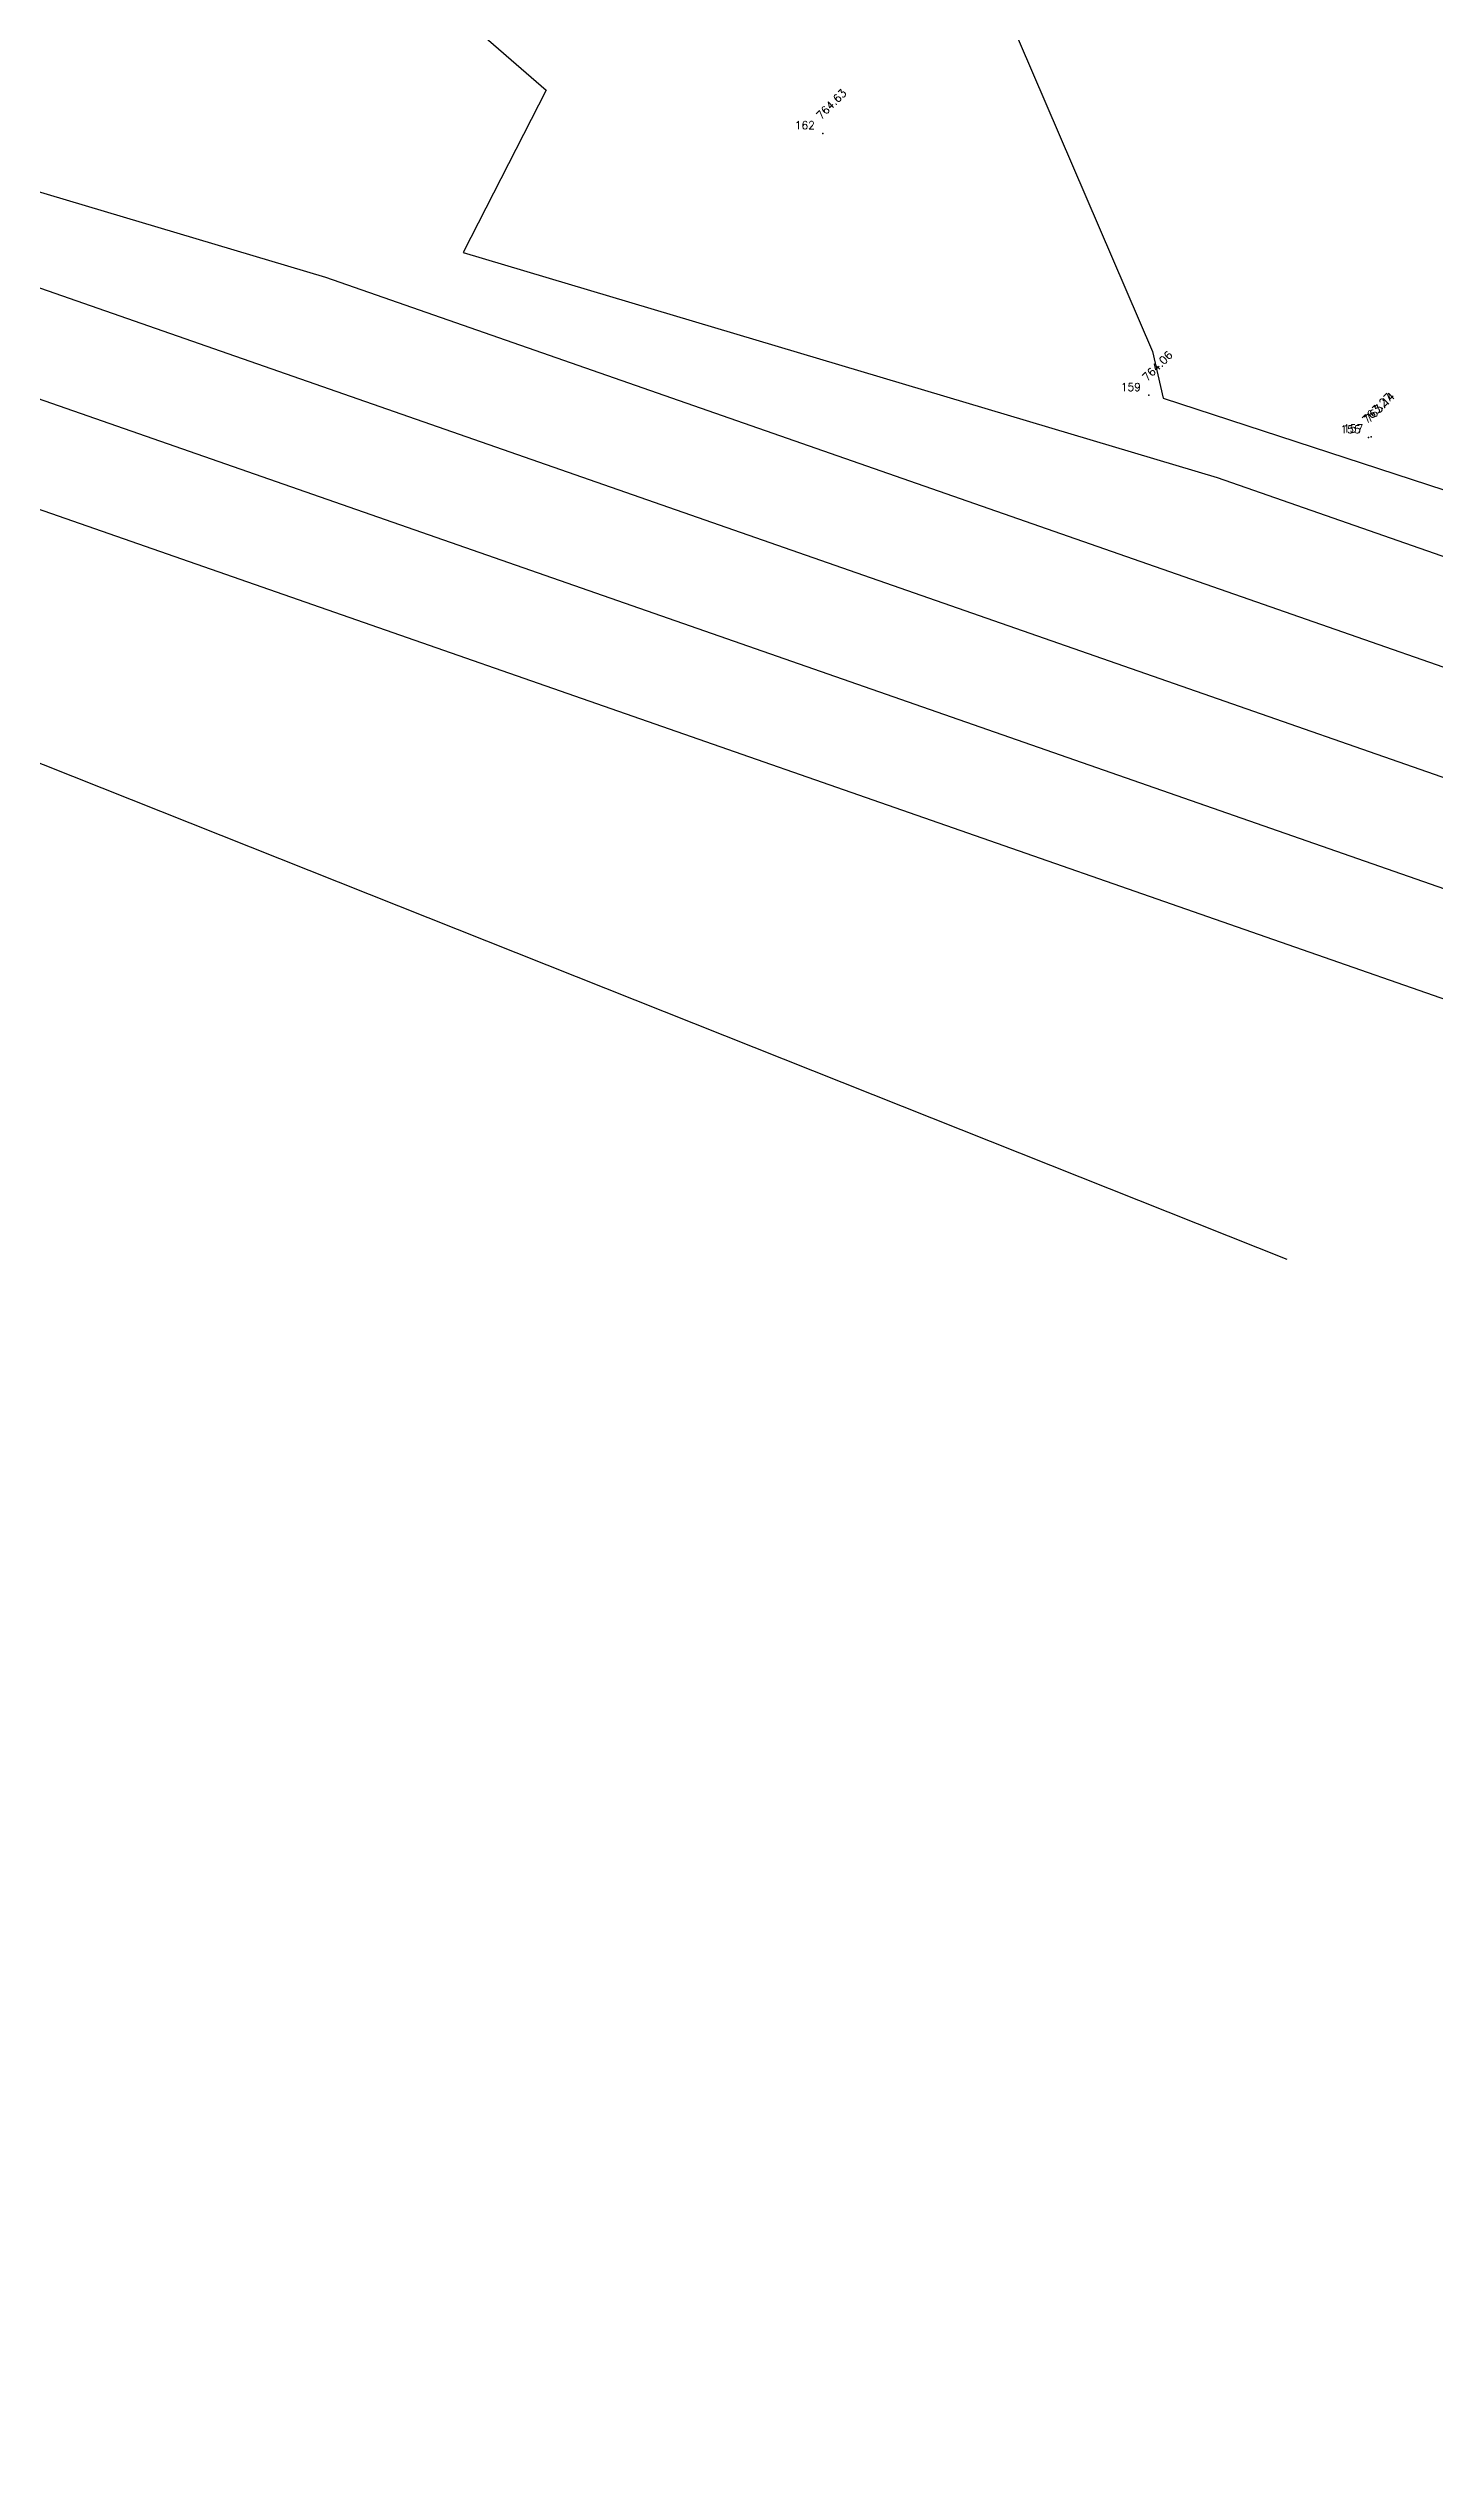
# Model space of a CAD drawing. Header units: millimetres. Extents: x 1625 to 2117, y 999 to 1266.
# Drawn here: x 1812.6 to 1856.7, y 1002 to 1079 of the extents above; entities that cross this region are included whole.
import ezdxf
from ezdxf.enums import TextEntityAlignment as Align

# ---------------------------------------------------------------- set-up
doc = ezdxf.new("R2010")
doc.units = ezdxf.units.MM
for name, color, linetype in [('CONTOUR', 4, 'Continuous'), ('INDEX_CONTOUR', 8, 'Continuous'), ('Points', 7, 'Continuous'), ('Points-ELV', 6, 'Continuous'), ('Points-NUM', 4, 'Continuous'), ('Points-TXT', 3, 'Continuous')]:
    doc.layers.add(name, color=color, linetype=linetype)
doc.styles.add('ROMANS', font='romans.shx')

# ---------------------------------------------------------------- blocks, each defined once
blk = doc.blocks.new('POINTS')
at = {"layer": 'Points'}
blk.add_line((0, 0), (0, 0), dxfattribs=at)
blk.add_point((0, 0), dxfattribs=at)
at = {"layer": 'Points-ELV', "style": 'ROMANS'}
blk.add_attdef('ELEV', text='', height=1, rotation=45, dxfattribs=at).set_placement((0, 0), align=Align.BOTTOM_LEFT)
at = {"layer": 'Points-NUM', "style": 'ROMANS'}
blk.add_attdef('PTNUM', text='', height=1, dxfattribs=at).set_placement((0, 0), align=Align.BOTTOM_RIGHT)
at = {"layer": 'Points-TXT', "style": 'ROMANS'}
blk.add_attdef('DESC', text='', height=1, dxfattribs=at).set_placement((0, 0), align=Align.BOTTOM_RIGHT)

msp = doc.modelspace()

# ---------------------------------------------------------------- linework, layer by layer
at = {"layer": 'CONTOUR'}
for points, elevation in [([(1842.598, 1081.227), (1847.689, 1069.385), (1848.032, 1067.909), (1859.104, 1064.288), (1859.45, 1064.135), (1859.648, 1068.506), (1857.509, 1075.799), (1873.564, 1096.475), (1878.032, 1100.18), (1880.036, 1100.791), (1880.37, 1103.325), (1881.516, 1100.081), (1882.248, 1096.859), (1871.486, 1077.213), (1873.144, 1074.578), (1880.372, 1075.473), (1883.293, 1070.622), (1887.879, 1066.841), (1952.402, 1058.792)], 764), ([(2012.281, 1003.417), (2009.504, 1003.129), (2005.629, 1002.433), (2003.879, 1001.955), (2000.196, 1002.034), (1997.192, 1002.519), (1992.778, 1002.799), (1989.037, 1003.476), (1984.438, 1004.074), (1981.363, 1004.844), (1954.563, 1014.772), (1736.233, 1090.872)], 769), ([(1764.613, 1084.498), (1933.88, 1025.499), (1980.982, 1008.05), (1986.388, 1006.698), (1987.725, 1006.524), (1994.257, 1005.343), (1994.799, 1005.308), (2000.584, 1004.375), (2007.678, 1004.222), (2011.048, 1005.144), (2018.511, 1006.483), (2023.859, 1007.039)], 768), ([(2035.437, 1010.66), (2027.518, 1009.838), (2021.116, 1008.689), (2018.673, 1008.006), (2018.314, 1008.183), (2016.109, 1008.49), (2014.322, 1008.723), (2012.555, 1009.13), (2010.949, 1009.001), (2007.753, 1008.332), (2001.958, 1008.519), (1998.882, 1008.621), (1994.207, 1009.297), (1993.421, 1008.542), (1987.607, 1009.531), (1986.806, 1009.639), (1981.174, 1011.077), (1978.142, 1014.704), (1967.822, 1015.991), (1913.197, 1036.227), (1792.993, 1078.125)], 767), ([(1802.547, 1077.367), (1821.372, 1071.752), (1892.514, 1046.955), (1924.843, 1034.978), (1969.562, 1029.4), (1982.702, 1013.682), (1986.159, 1012.799), (1988.32, 1012.509), (1992.209, 1011.848), (1993.907, 1013.48), (1996.998, 1013.033), (2003.418, 1012.82), (2007.319, 1012.694), (2009.471, 1013.144), (2013.084, 1013.436), (2017.058, 1012.52), (2021.081, 1011.996), (2026.041, 1011.305), (2026.85, 1010.906), (2032.346, 1012.442), (2036.525, 1013.192), (2047.016, 1014.282)], 766), ([(1803.875, 1059.63), (1851.959, 1040.515)], 769)]:
    msp.add_lwpolyline(points, dxfattribs=dict(at, elevation=elevation))
at = {"layer": 'INDEX_CONTOUR', "elevation": 765}
msp.add_lwpolyline([(1792.605, 1108.723), (1828.399, 1077.7), (1825.755, 1072.536), (1849.752, 1065.378), (1871.83, 1057.683), (1881.864, 1053.966), (1960.982, 1044.096), (1984.23, 1016.288), (1985.513, 1015.96), (1989.032, 1015.487), (1990.996, 1015.153), (1993.608, 1017.663), (1995.114, 1017.445), (2004.878, 1017.121), (2006.886, 1017.056), (2007.993, 1017.288), (2013.613, 1017.741), (2019.795, 1016.316), (2026.052, 1015.501), (2033.768, 1014.426), (2035.026, 1013.806), (2043.576, 1016.196), (2045.532, 1016.547), (2058.594, 1017.903)], dxfattribs=at)

# ---------------------------------------------------------------- block references
at = {"layer": 'Points', "linetype": 'Continuous'}
ref = msp.add_blockref('POINTS', (1837.197, 1076.324, 764.63), dxfattribs=at)
ref.add_attrib('PTNUM', '162', dxfattribs={"layer": 'Points-NUM', "height": 0.25, "style": 'ROMANS'}).set_placement((1836.947, 1076.387, 764.63), align=Align.BOTTOM_RIGHT)
ref.add_attrib('ELEV', '764.63', dxfattribs={"layer": 'Points-ELV', "height": 0.25, "rotation": 45, "style": 'ROMANS'}).set_placement((1837.197, 1076.699, 764.63), align=Align.BOTTOM_LEFT)
ref = msp.add_blockref('POINTS', (1847.571, 1067.995, 764.06), dxfattribs=at)
ref.add_attrib('PTNUM', '159', dxfattribs={"layer": 'Points-NUM', "height": 0.25, "style": 'ROMANS'}).set_placement((1847.321, 1068.057, 764.06), align=Align.BOTTOM_RIGHT)
ref.add_attrib('ELEV', '764.06', dxfattribs={"layer": 'Points-ELV', "height": 0.25, "rotation": 45, "style": 'ROMANS'}).set_placement((1847.571, 1068.37, 764.06), align=Align.BOTTOM_LEFT)
ref = msp.add_blockref('POINTS', (1854.565, 1066.649, 763.27), dxfattribs=at)
ref.add_attrib('PTNUM', '155', dxfattribs={"layer": 'Points-NUM', "height": 0.25, "style": 'ROMANS'}).set_placement((1854.315, 1066.711, 763.27), align=Align.BOTTOM_RIGHT)
ref.add_attrib('ELEV', '763.27', dxfattribs={"layer": 'Points-ELV', "height": 0.25, "rotation": 45, "style": 'ROMANS'}).set_placement((1854.565, 1067.024, 763.27), align=Align.BOTTOM_LEFT)
ref = msp.add_blockref('POINTS', (1854.645, 1066.676, 763.14), dxfattribs=at)
ref.add_attrib('PTNUM', '157', dxfattribs={"layer": 'Points-NUM', "height": 0.25, "style": 'ROMANS'}).set_placement((1854.395, 1066.738, 763.14), align=Align.BOTTOM_RIGHT)
ref.add_attrib('ELEV', '763.14', dxfattribs={"layer": 'Points-ELV', "height": 0.25, "rotation": 45, "style": 'ROMANS'}).set_placement((1854.645, 1067.051, 763.14), align=Align.BOTTOM_LEFT)

doc.saveas('drawing.dxf')
